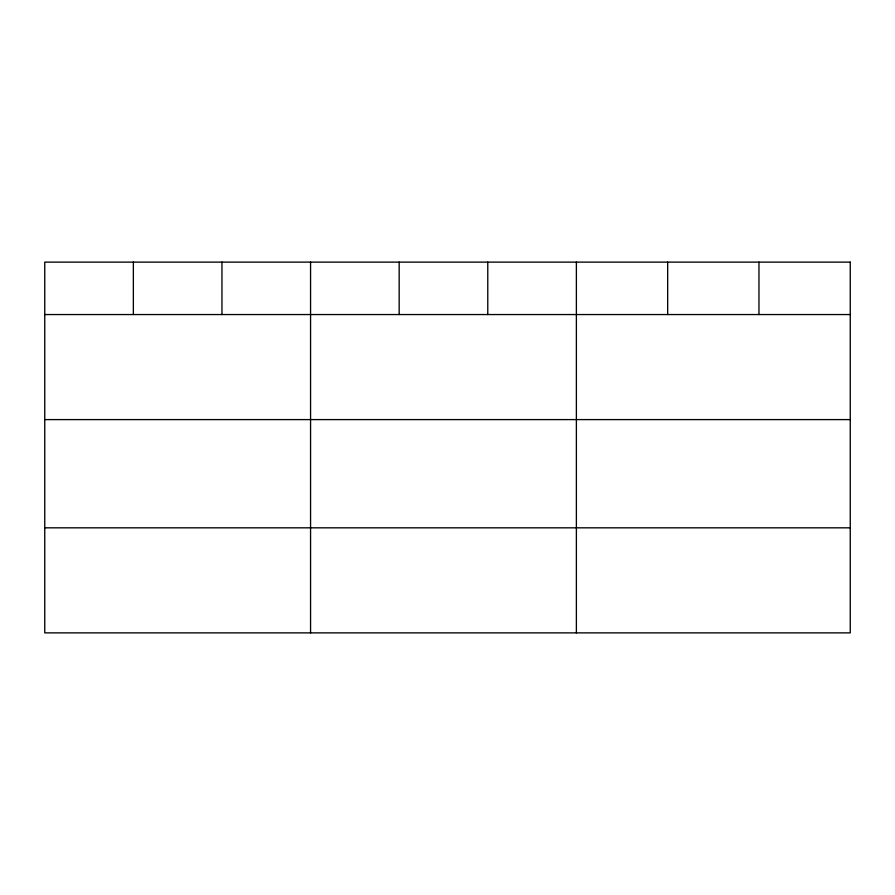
<?xml version="1.0" encoding="UTF-8"?>
<svg xmlns="http://www.w3.org/2000/svg" width="895" height="895" viewBox="0 0 895 895"><rect width="100%" height="100%" fill="white"/><g stroke="black" fill="none" stroke-linecap="round" stroke-linejoin="round"><path stroke-width="1.34" d="M44.75 314.548L850.25 314.548M44.75 419.598L850.25 419.598M44.75 527.826L850.25 527.826M758.96 262.123L758.96 314.548M667.67 262.123L667.67 314.548M576.38 262.123L576.38 632.877M487.775 262.123L487.775 314.548M399.17 262.123L399.17 314.548M310.565 262.123L310.565 632.877M221.96 262.123L221.96 314.548M133.355 262.123L133.355 314.548M850.25 262.123L44.75 262.123L44.75 632.877L850.25 632.877L850.25 262.123"/></g></svg>
